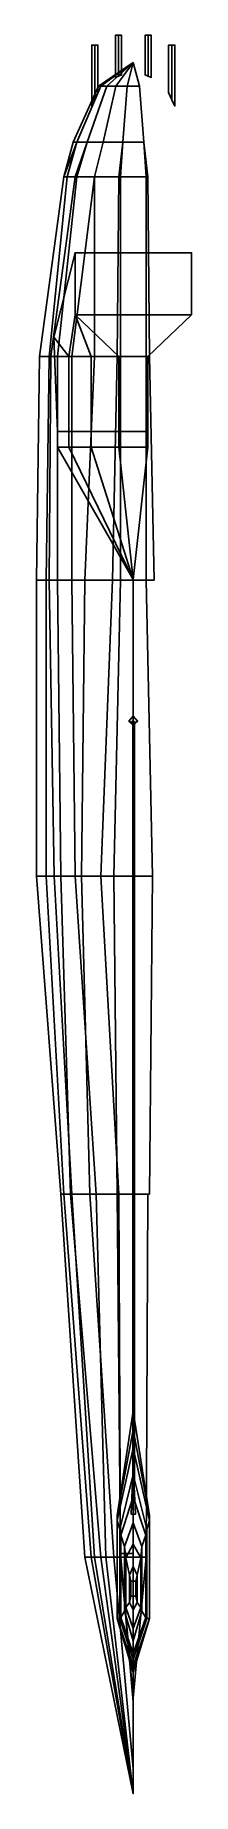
# Model space of a CAD drawing. Extents: x -0.8 to 0.5, y -7 to 7.2.
import ezdxf

# ---------------------------------------------------------------- set-up
doc = ezdxf.new("R2010")
doc.units = 0
doc.layers.get('0').update_dxf_attribs({"linetype": 'CONTINUOUS'})

msp = doc.modelspace()

# ---------------------------------------------------------------- linework, layer by layer
for points in [[(-0.31, 7.1, 0.005), (-0.335, 7.1, -0.02), (-0.335, 6.61, -0.02), (-0.31, 6.67, 0.005)], [(-0.335, 7.1, -0.02), (-0.31, 7.1, -0.045), (-0.31, 6.67, -0.045), (-0.335, 6.61, -0.02)], [(-0.285, 7.1, -0.02), (-0.31, 7.1, -0.045), (-0.335, 7.1, -0.02), (-0.31, 7.1, 0.005)], [(-0.285, 7.1, -0.02), (-0.31, 7.1, 0.005), (-0.31, 6.67, 0.005), (-0.285, 6.72, -0.02)], [(-0.31, 7.1, -0.045), (-0.285, 7.1, -0.02), (-0.285, 6.72, -0.02), (-0.31, 6.67, -0.045)], [(-0.12, 7.18, 0.005), (-0.145, 7.18, -0.02), (-0.145, 6.84, -0.02), (-0.12, 6.85, 0.005)], [(-0.145, 7.18, -0.02), (-0.12, 7.18, -0.045), (-0.12, 6.85, -0.045), (-0.145, 6.84, -0.02)], [(-0.095, 7.18, -0.02), (-0.12, 7.18, -0.045), (-0.145, 7.18, -0.02), (-0.12, 7.18, 0.005)], [(-0.095, 7.18, -0.02), (-0.12, 7.18, 0.005), (-0.12, 6.85, 0.005), (-0.095, 6.86, -0.02)], [(-0.12, 7.18, -0.045), (-0.095, 7.18, -0.02), (-0.095, 6.86, -0.02), (-0.12, 6.85, -0.045)], [(0.12, 7.18, 0.005), (0.095, 7.18, -0.02), (0.095, 6.86, -0.02), (0.12, 6.85, 0.005)], [(0.095, 7.18, -0.02), (0.12, 7.18, -0.045), (0.12, 6.85, -0.045), (0.095, 6.86, -0.02)], [(0.145, 7.18, -0.02), (0.12, 7.18, -0.045), (0.095, 7.18, -0.02), (0.12, 7.18, 0.005)], [(0.145, 7.18, -0.02), (0.12, 7.18, 0.005), (0.12, 6.85, 0.005), (0.145, 6.84, -0.02)], [(0.12, 7.18, -0.045), (0.145, 7.18, -0.02), (0.145, 6.84, -0.02), (0.12, 6.85, -0.045)], [(0.31, 7.1, 0.005), (0.285, 7.1, -0.02), (0.285, 6.72, -0.02), (0.31, 6.66, 0.005)], [(0.285, 7.1, -0.02), (0.31, 7.1, -0.045), (0.31, 6.66, -0.045), (0.285, 6.72, -0.02)], [(0.335, 7.1, -0.02), (0.31, 7.1, -0.045), (0.285, 7.1, -0.02), (0.31, 7.1, 0.005)], [(0.335, 7.1, -0.02), (0.31, 7.1, 0.005), (0.31, 6.66, 0.005), (0.335, 6.61, -0.02)], [(0.31, 7.1, -0.045), (0.335, 7.1, -0.02), (0.335, 6.61, -0.02), (0.31, 6.66, -0.045)], [(0, 6.96, 0.02), (-0.28, 6.77, 0.02), (-0.263, 6.77, 0.116), (0, 6.96, 0.02)], [(0, 6.96, 0.02), (-0.263, 6.77, -0.04), (-0.28, 6.77, 0.02), (0, 6.96, 0.02)], [(0, 6.96, 0.02), (-0.263, 6.77, 0.116), (-0.214, 6.77, 0.2), (0, 6.96, 0.02)], [(0, 6.96, 0.02), (-0.214, 6.77, -0.12), (-0.263, 6.77, -0.04), (0, 6.96, 0.02)], [(0, 6.96, 0.02), (-0.214, 6.77, 0.2), (-0.14, 6.77, 0.262), (0, 6.96, 0.02)], [(0, 6.96, 0.02), (-0.14, 6.77, -0.17), (-0.214, 6.77, -0.12), (0, 6.96, 0.02)], [(0, 6.96, 0.02), (-0.14, 6.77, 0.262), (-0.049, 6.77, 0.296), (0, 6.96, 0.02)], [(0, 6.96, 0.02), (-0.049, 6.77, -0.22), (-0.14, 6.77, -0.17), (0, 6.96, 0.02)], [(0, 6.96, 0.02), (-0.049, 6.77, 0.296), (0.049, 6.77, 0.296), (0, 6.96, 0.02)], [(0, 6.96, 0.02), (0.049, 6.77, -0.22), (-0.049, 6.77, -0.22), (0, 6.96, 0.02)], [(-0.28, 6.77, 0.02), (-0.485, 6.32, 0.02), (-0.456, 6.32, 0.186), (-0.263, 6.77, 0.116)], [(-0.263, 6.77, -0.04), (-0.456, 6.32, -0.146), (-0.485, 6.32, 0.02), (-0.28, 6.77, 0.02)], [(-0.263, 6.77, 0.116), (-0.456, 6.32, 0.186), (-0.372, 6.32, 0.4), (-0.214, 6.77, 0.2)], [(-0.214, 6.77, -0.12), (-0.372, 6.32, -0.27), (-0.456, 6.32, -0.146), (-0.263, 6.77, -0.04)], [(-0.214, 6.77, 0.2), (-0.372, 6.32, 0.4), (-0.242, 6.32, 0.5), (-0.14, 6.77, 0.262)], [(-0.14, 6.77, -0.17), (-0.242, 6.32, -0.38), (-0.372, 6.32, -0.27), (-0.214, 6.77, -0.12)], [(-0.14, 6.77, 0.262), (-0.242, 6.32, 0.5), (-0.084, 6.32, 0.57), (-0.049, 6.77, 0.296)], [(-0.049, 6.77, -0.22), (-0.084, 6.32, -0.44), (-0.242, 6.32, -0.38), (-0.14, 6.77, -0.17)], [(-0.049, 6.77, 0.296), (-0.084, 6.32, 0.57), (0.084, 6.32, 0.57), (0.049, 6.77, 0.296)], [(0.049, 6.77, -0.22), (0.084, 6.32, -0.44), (-0.084, 6.32, -0.44), (-0.049, 6.77, -0.22)], [(-0.485, 6.32, 0.02), (-0.56, 6.04, 0.042), (-0.534, 6.04, 0.212), (-0.456, 6.32, 0.186)], [(-0.372, 6.32, -0.27), (-0.469, 6.04, -0.348), (-0.56, 6.04, -0.127), (-0.456, 6.32, -0.146)], [(-0.456, 6.32, -0.146), (-0.56, 6.04, -0.127), (-0.56, 6.04, 0.042), (-0.485, 6.32, 0.02)], [(-0.456, 6.32, 0.186), (-0.534, 6.04, 0.212), (-0.456, 6.04, 0.407), (-0.372, 6.32, 0.4)], [(-0.242, 6.32, -0.38), (-0.313, 6.04, -0.479), (-0.469, 6.04, -0.348), (-0.372, 6.32, -0.27)], [(-0.372, 6.32, 0.4), (-0.456, 6.04, 0.407), (-0.313, 6.04, 0.577), (-0.242, 6.32, 0.5)], [(-0.242, 6.32, 0.5), (-0.313, 6.04, 0.577), (-0.104, 6.04, 0.681), (-0.084, 6.32, 0.57)], [(-0.084, 6.32, -0.44), (-0.117, 6.04, -0.57), (-0.313, 6.04, -0.479), (-0.242, 6.32, -0.38)], [(0.084, 6.32, -0.44), (0.117, 6.04, -0.57), (-0.117, 6.04, -0.57), (-0.084, 6.32, -0.44)], [(-0.084, 6.32, 0.57), (-0.104, 6.04, 0.681), (0.104, 6.04, 0.681), (0.084, 6.32, 0.57)], [(-0.756, 4.594, -0.239), (-0.756, 4.594, 0.165), (-0.56, 6.04, 0.042), (-0.56, 6.04, -0.127)], [(-0.665, 4.594, -0.526), (-0.756, 4.594, -0.239), (-0.56, 6.04, -0.127), (-0.469, 6.04, -0.348)], [(-0.756, 4.594, 0.165), (-0.678, 4.594, 0.53), (-0.534, 6.04, 0.212), (-0.56, 6.04, 0.042)], [(-0.678, 4.594, 0.53), (-0.612, 4.594, 0.712), (-0.456, 6.04, 0.407), (-0.534, 6.04, 0.212)], [(-0.495, 4.594, -0.734), (-0.665, 4.594, -0.526), (-0.469, 6.04, -0.348), (-0.313, 6.04, -0.479)], [(-0.612, 4.594, 0.712), (-0.313, 4.594, 0.803), (-0.313, 6.04, 0.577), (-0.456, 6.04, 0.407)], [(-0.13, 4.594, -0.852), (-0.495, 4.594, -0.734), (-0.313, 6.04, -0.479), (-0.117, 6.04, -0.57)], [(-0.104, 6.04, 0.681), (-0.313, 6.04, 0.577), (-0.313, 4.594, 0.803), (-0.104, 4.594, 0.829)], [(0.13, 4.594, -0.852), (-0.13, 4.594, -0.852), (-0.117, 6.04, -0.57), (0.117, 6.04, -0.57)], [(0.104, 6.04, 0.681), (-0.104, 6.04, 0.681), (-0.104, 4.594, 0.829), (0.104, 4.594, 0.829)], [(-0.521, 4.594, 1.116), (-0.47, 4.93, 1.18), (-0.47, 5.43, 0.54), (-0.64, 4.75, 0.55)], [(-0.47, 4.93, 1.18), (0.47, 4.93, 1.18), (0.47, 5.43, 0.54), (-0.47, 5.43, 0.54)], [(-0.339, 4.594, 1.233), (-0.47, 4.93, 1.18), (-0.47, 4.93, 1.18), (-0.521, 4.594, 1.116)], [(-0.117, 4.594, 1.298), (0.117, 4.594, 1.298), (0.47, 4.93, 1.18), (-0.47, 4.93, 1.18)], [(-0.117, 4.594, 1.298), (-0.47, 4.93, 1.18), (-0.47, 4.93, 1.18), (-0.339, 4.594, 1.233)], [(-0.612, 3.99, 0.712), (-0.521, 3.99, 1.116), (-0.521, 4.594, 1.116), (-0.64, 4.75, 0.55)], [(-0.782, 2.795, 0.245), (-0.704, 2.795, 0.557), (-0.678, 4.594, 0.53), (-0.756, 4.594, 0.165)], [(-0.782, 2.795, -0.172), (-0.782, 2.795, 0.245), (-0.756, 4.594, 0.165), (-0.756, 4.594, -0.239)], [(-0.678, 2.795, -0.511), (-0.782, 2.795, -0.172), (-0.756, 4.594, -0.239), (-0.665, 4.594, -0.526)], [(-0.704, 2.795, 0.557), (-0.612, 2.795, 0.74), (-0.612, 4.594, 0.712), (-0.678, 4.594, 0.53)], [(-0.495, 2.795, -0.707), (-0.678, 2.795, -0.511), (-0.665, 4.594, -0.526), (-0.495, 4.594, -0.734)], [(-0.612, 2.795, 0.74), (-0.391, 2.795, 0.974), (-0.313, 4.594, 0.803), (-0.612, 4.594, 0.712)], [(-0.521, 3.99, 1.116), (-0.339, 3.99, 1.233), (-0.339, 4.594, 1.233), (-0.521, 4.594, 1.116)], [(-0.169, 2.795, -0.824), (-0.495, 2.795, -0.707), (-0.495, 4.594, -0.734), (-0.13, 4.594, -0.852)], [(-0.104, 4.594, 0.829), (-0.313, 4.594, 0.803), (-0.391, 2.795, 0.974), (-0.104, 2.795, 1.065)], [(-0.339, 3.99, 1.233), (-0.117, 3.99, 1.298), (-0.117, 4.594, 1.298), (-0.339, 4.594, 1.233)], [(0.169, 2.795, -0.824), (-0.169, 2.795, -0.824), (-0.13, 4.594, -0.852), (0.13, 4.594, -0.852)], [(-0.117, 3.99, 1.298), (0.117, 3.99, 1.298), (0.117, 4.594, 1.298), (-0.117, 4.594, 1.298)], [(0.104, 4.594, 0.829), (-0.104, 4.594, 0.829), (-0.104, 2.795, 1.065), (0.104, 2.795, 1.065)], [(-0.612, 3.864, 0.712), (-0.521, 3.864, 1.116), (-0.521, 3.99, 1.116), (-0.612, 3.99, 0.712)], [(-0.521, 3.864, 1.116), (-0.339, 3.864, 1.233), (-0.339, 3.99, 1.233), (-0.521, 3.99, 1.116)], [(-0.339, 3.864, 1.233), (-0.117, 3.864, 1.29), (-0.117, 3.99, 1.298), (-0.339, 3.99, 1.233)], [(-0.117, 3.864, 1.29), (0.117, 3.864, 1.29), (0.117, 3.99, 1.298), (-0.117, 3.99, 1.298)], [(0, 2.8, 0.94), (0, 2.8, 1.04), (-0.521, 3.864, 1.116), (-0.612, 3.864, 0.712)], [(0, 2.8, 1.04), (0, 2.8, 1.06), (-0.339, 3.864, 1.233), (-0.521, 3.864, 1.116)], [(0, 2.8, 1.06), (0, 2.8, 1.07), (-0.117, 3.864, 1.29), (-0.339, 3.864, 1.233)], [(0, 2.8, 1.07), (0, 2.8, 1.07), (0.117, 3.864, 1.29), (-0.117, 3.864, 1.29)], [(-0.782, 0.414, 0.122), (-0.704, 0.414, 0.474), (-0.704, 2.795, 0.557), (-0.782, 2.795, 0.245)], [(-0.782, 0.414, -0.203), (-0.782, 0.414, 0.122), (-0.782, 2.795, 0.245), (-0.782, 2.795, -0.172)], [(-0.638, 0.414, -0.516), (-0.782, 0.414, -0.203), (-0.782, 2.795, -0.172), (-0.678, 2.795, -0.511)], [(-0.704, 0.414, 0.474), (-0.586, 0.414, 0.722), (-0.612, 2.795, 0.74), (-0.704, 2.795, 0.557)], [(-0.469, 0.414, -0.659), (-0.638, 0.414, -0.516), (-0.678, 2.795, -0.511), (-0.495, 2.795, -0.707)], [(-0.586, 0.414, 0.722), (-0.417, 0.414, 0.891), (-0.391, 2.795, 0.974), (-0.612, 2.795, 0.74)], [(-0.261, 0.414, -0.751), (-0.469, 0.414, -0.659), (-0.495, 2.795, -0.707), (-0.169, 2.795, -0.824)], [(-0.104, 2.795, 1.065), (-0.391, 2.795, 0.974), (-0.417, 0.414, 0.891), (-0.156, 0.414, 0.995)], [(0, 0.414, -0.79), (-0.261, 0.414, -0.751), (-0.169, 2.795, -0.824), (0, 2.795, -0.824)], [(0.104, 2.795, 1.065), (-0.104, 2.795, 1.065), (-0.156, 0.414, 0.995), (0.156, 0.414, 0.995)], [(0, 1.7, 1.02), (-0.035, 1.66, 1.02), (-0.015, 1.65, 1.91), (0, 1.665, 1.91)], [(0.035, 1.66, 1.02), (0, 1.7, 1.02), (0, 1.665, 1.91), (0.015, 1.65, 1.91)], [(-0.035, 1.66, 1.02), (0, 1.63, 1.02), (0, 1.635, 1.91), (-0.015, 1.65, 1.91)], [(0, 1.665, 1.91), (-0.015, 1.65, 1.91), (0, 1.635, 1.91), (0.015, 1.65, 1.91)], [(0.01, 1.64, 1.73), (-0.005, 1.64, 1.739), (-0.005, -4.456, 1.952), (0.01, -4.456, 1.943)], [(-0.005, 1.64, 1.739), (-0.005, 1.64, 1.721), (-0.005, -4.457, 1.934), (-0.005, -4.456, 1.952)], [(-0.005, 1.64, 1.721), (0.01, 1.64, 1.73), (0.01, -4.456, 1.943), (-0.005, -4.457, 1.934)], [(0, 1.63, 1.02), (0.035, 1.66, 1.02), (0.015, 1.65, 1.91), (0, 1.635, 1.91)], [(-0.586, -2.145, 0.36), (-0.56, -2.145, 0.49), (-0.704, 0.414, 0.474), (-0.782, 0.414, 0.122)], [(-0.586, -2.145, 0.125), (-0.586, -2.145, 0.36), (-0.782, 0.414, 0.122), (-0.782, 0.414, -0.203)], [(-0.495, -2.145, -0.083), (-0.586, -2.145, 0.125), (-0.782, 0.414, -0.203), (-0.638, 0.414, -0.516)], [(-0.56, -2.145, 0.49), (-0.508, -2.145, 0.595), (-0.586, 0.414, 0.722), (-0.704, 0.414, 0.474)], [(-0.3, -2.145, -0.265), (-0.495, -2.145, -0.083), (-0.638, 0.414, -0.516), (-0.469, 0.414, -0.659)], [(-0.508, -2.145, 0.595), (-0.352, -2.145, 0.777), (-0.417, 0.414, 0.891), (-0.586, 0.414, 0.722)], [(-0.117, -2.145, -0.357), (-0.3, -2.145, -0.265), (-0.469, 0.414, -0.659), (-0.261, 0.414, -0.751)], [(-0.156, 0.414, 0.995), (-0.417, 0.414, 0.891), (-0.352, -2.145, 0.777), (-0.13, -2.145, 0.894)], [(0, -2.145, -0.357), (-0.117, -2.145, -0.357), (-0.261, 0.414, -0.751), (0, 0.414, -0.79)], [(0.156, 0.414, 0.995), (-0.156, 0.414, 0.995), (-0.13, -2.145, 0.894), (0.13, -2.145, 0.894)], [(-0.391, -5.066, 0.262), (-0.391, -5.066, 0.484), (-0.586, -2.145, 0.36), (-0.586, -2.145, 0.125)], [(-0.313, -5.066, 0.132), (-0.391, -5.066, 0.262), (-0.586, -2.145, 0.125), (-0.495, -2.145, -0.083)], [(-0.391, -5.066, 0.484), (-0.339, -5.066, 0.588), (-0.56, -2.145, 0.49), (-0.586, -2.145, 0.36)], [(-0.339, -5.066, 0.588), (-0.261, -5.066, 0.679), (-0.508, -2.145, 0.595), (-0.56, -2.145, 0.49)], [(-0.261, -5.066, 0.679), (-0.156, -5.066, 0.757), (-0.352, -2.145, 0.777), (-0.508, -2.145, 0.595)], [(-0.222, -5.066, 0.015), (-0.313, -5.066, 0.132), (-0.495, -2.145, -0.083), (-0.3, -2.145, -0.265)], [(-0.13, -2.145, 0.894), (-0.352, -2.145, 0.777), (-0.156, -5.066, 0.757), (-0.104, -5.066, 0.783)], [(-0.104, -5.066, -0.038), (-0.222, -5.066, 0.015), (-0.3, -2.145, -0.265), (-0.117, -2.145, -0.357)], [(0, -2.145, 0.894), (-0.13, -2.145, 0.894), (-0.104, -5.066, 0.783), (0, -5.066, 0.809)], [(0.104, -5.066, -0.038), (-0.104, -5.066, -0.038), (-0.117, -2.145, -0.357), (0.117, -2.145, -0.357)], [(0, -4.04, 0.85), (0, -3.89, 0.71), (-0.13, -4.73, 0.71), (-0.13, -4.73, 0.85)], [(0.13, -4.73, 0.85), (0.13, -4.73, 0.71), (0, -3.89, 0.71), (0, -4.04, 0.85)], [(0, -4.19, 1.35), (0, -4.04, 0.85), (-0.13, -4.73, 0.85), (-0.13, -4.77, 1.35)], [(0.13, -4.77, 1.35), (0.13, -4.73, 0.85), (0, -4.04, 0.85), (0, -4.19, 1.35)], [(0, -4.4, 1.96), (0, -4.19, 1.35), (-0.13, -4.77, 1.35), (-0.11, -4.84, 1.96)], [(0.11, -4.84, 1.96), (0.13, -4.77, 1.35), (0, -4.19, 1.35), (0, -4.4, 1.96)], [(0.017, -4.72, 2.46), (-0.017, -4.72, 2.46), (0, -4.33, 2.47)], [(-0.017, -4.72, 2.46), (0, -4.72, 2.49), (0, -4.33, 2.47)], [(0, -4.72, 2.49), (0.017, -4.72, 2.46), (0, -4.33, 2.47)], [(0, -4.58, 2.33), (0, -4.4, 1.96), (-0.11, -4.84, 1.96), (-0.1, -4.89, 2.33)], [(0.1, -4.89, 2.33), (0.11, -4.84, 1.96), (0, -4.4, 1.96), (0, -4.58, 2.33)], [(0, -4.79, 2.7), (0, -4.58, 2.33), (-0.1, -4.89, 2.33), (-0.07, -4.98, 2.7)], [(0.07, -4.98, 2.7), (0.1, -4.89, 2.33), (0, -4.58, 2.33), (0, -4.79, 2.7)], [(-0.13, -4.73, 0.85), (-0.13, -5.56, 0.85), (-0.13, -5.56, 1.35), (-0.13, -4.77, 1.35)], [(-0.13, -4.73, 0.71), (-0.13, -5.56, 0.64), (-0.13, -5.56, 0.85), (-0.13, -4.73, 0.85)], [(-0.13, -4.77, 1.35), (-0.13, -5.56, 1.35), (-0.11, -5.56, 1.96), (-0.11, -4.84, 1.96)], [(0, -4.96, 2.93), (0, -4.79, 2.7), (-0.07, -4.98, 2.7), (-0.06, -5.07, 2.93)], [(0.06, -5.07, 2.93), (0.07, -4.98, 2.7), (0, -4.79, 2.7), (0, -4.96, 2.93)], [(0.11, -5.56, 1.96), (0.13, -5.56, 1.35), (0.13, -4.77, 1.35), (0.11, -4.84, 1.96)], [(0.13, -5.56, 0.85), (0.13, -5.56, 0.64), (0.13, -4.73, 0.71), (0.13, -4.73, 0.85)], [(0.13, -5.56, 1.35), (0.13, -5.56, 0.85), (0.13, -4.73, 0.85), (0.13, -4.77, 1.35)], [(-0.11, -4.84, 1.96), (-0.11, -5.56, 1.96), (-0.1, -5.55, 2.33), (-0.1, -4.89, 2.33)], [(-0.1, -4.89, 2.33), (-0.1, -5.55, 2.33), (-0.07, -5.5, 2.7), (-0.07, -4.98, 2.7)], [(0.07, -5.5, 2.7), (0.1, -5.55, 2.33), (0.1, -4.89, 2.33), (0.07, -4.98, 2.7)], [(0.1, -5.55, 2.33), (0.11, -5.56, 1.96), (0.11, -4.84, 1.96), (0.1, -4.89, 2.33)], [(0, -6.97, 0.45), (0, -6.97, 0.47), (-0.339, -5.066, 0.588), (-0.391, -5.066, 0.484)], [(0, -6.97, 0.44), (0, -6.97, 0.45), (-0.391, -5.066, 0.484), (-0.391, -5.066, 0.262)], [(0, -6.97, 0.42), (0, -6.97, 0.44), (-0.391, -5.066, 0.262), (-0.313, -5.066, 0.132)], [(0, -6.97, 0.47), (0, -6.97, 0.5), (-0.261, -5.066, 0.679), (-0.339, -5.066, 0.588)], [(0, -6.97, 0.38), (0, -6.97, 0.42), (-0.313, -5.066, 0.132), (-0.222, -5.066, 0.015)], [(0, -6.97, 0.5), (0, -6.77, 0.57), (-0.156, -5.066, 0.757), (-0.261, -5.066, 0.679)], [(0, -6.2, 0.15), (0, -6.97, 0.38), (-0.222, -5.066, 0.015), (-0.104, -5.066, -0.038)], [(-0.104, -5.066, 0.783), (-0.156, -5.066, 0.757), (0, -6.77, 0.57), (0, -6.23, 0.68)], [(0, -5.036, 0.809), (-0.104, -5.036, 0.783), (0, -6.2, 0.68), (0, -5.92, 0.74)], [(0, -6.2, 0.15), (0, -6.2, 0.15), (-0.104, -5.066, -0.038), (0.104, -5.066, -0.038)], [(-0.07, -4.98, 2.7), (-0.07, -5.5, 2.7), (-0.06, -5.47, 2.93), (-0.06, -5.07, 2.93)], [(0, -5.14, 3.1), (0, -4.96, 2.93), (-0.06, -5.07, 2.93), (-0.03, -5.21, 3.1)], [(-0.06, -5.07, 2.93), (-0.06, -5.47, 2.93), (-0.03, -5.43, 3.1), (-0.03, -5.21, 3.1)], [(0.03, -5.21, 3.1), (0.06, -5.07, 2.93), (0, -4.96, 2.93), (0, -5.14, 3.1)], [(0.03, -5.43, 3.1), (0.06, -5.47, 2.93), (0.06, -5.07, 2.93), (0.03, -5.21, 3.1)], [(0.06, -5.47, 2.93), (0.07, -5.5, 2.7), (0.07, -4.98, 2.7), (0.06, -5.07, 2.93)], [(0, -5.26, 3.16), (0, -5.14, 3.1), (-0.03, -5.21, 3.1), (-0.02, -5.26, 3.13)], [(-0.03, -5.21, 3.1), (-0.03, -5.43, 3.1), (-0.02, -5.38, 3.13), (-0.02, -5.26, 3.13)], [(0.02, -5.26, 3.13), (0.03, -5.21, 3.1), (0, -5.14, 3.1), (0, -5.26, 3.16)], [(0.02, -5.38, 3.13), (0.03, -5.43, 3.1), (0.03, -5.21, 3.1), (0.02, -5.26, 3.13)], [(-0.02, -5.26, 3.13), (-0.02, -5.38, 3.13), (0, -5.38, 3.16), (0, -5.26, 3.16)], [(0, -5.26, 3.16), (0, -5.38, 3.16), (0.02, -5.38, 3.13), (0.02, -5.26, 3.13)], [(-0.07, -5.5, 2.7), (-0.1, -5.55, 2.33), (0, -5.84, 2.33), (0, -5.74, 2.7)], [(-0.06, -5.47, 2.93), (-0.07, -5.5, 2.7), (0, -5.74, 2.7), (0, -5.64, 2.93)], [(-0.03, -5.43, 3.1), (-0.06, -5.47, 2.93), (0, -5.64, 2.93), (0, -5.49, 3.1)], [(-0.02, -5.38, 3.13), (-0.03, -5.43, 3.1), (0, -5.49, 3.1), (0, -5.38, 3.16)], [(0, -5.38, 3.16), (0, -5.49, 3.1), (0.03, -5.43, 3.1), (0.02, -5.38, 3.13)], [(0, -5.49, 3.1), (0, -5.64, 2.93), (0.06, -5.47, 2.93), (0.03, -5.43, 3.1)], [(0, -5.64, 2.93), (0, -5.74, 2.7), (0.07, -5.5, 2.7), (0.06, -5.47, 2.93)], [(0, -5.74, 2.7), (0, -5.84, 2.33), (0.1, -5.55, 2.33), (0.07, -5.5, 2.7)], [(-0.13, -5.56, 1.35), (-0.13, -5.56, 0.85), (0, -5.98, 0.85), (0, -5.94, 1.35)], [(-0.13, -5.56, 0.85), (-0.13, -5.56, 0.64), (0, -5.99, 0.71), (0, -5.98, 0.85)], [(-0.11, -5.56, 1.96), (-0.13, -5.56, 1.35), (0, -5.94, 1.35), (0, -5.89, 1.96)], [(-0.1, -5.55, 2.33), (-0.11, -5.56, 1.96), (0, -5.89, 1.96), (0, -5.84, 2.33)], [(0, -5.84, 2.33), (0, -5.89, 1.96), (0.11, -5.56, 1.96), (0.1, -5.55, 2.33)], [(0, -5.98, 0.85), (0, -5.99, 0.71), (0.13, -5.56, 0.64), (0.13, -5.56, 0.85)], [(0, -5.94, 1.35), (0, -5.98, 0.85), (0.13, -5.56, 0.85), (0.13, -5.56, 1.35)], [(0, -5.89, 1.96), (0, -5.94, 1.35), (0.13, -5.56, 1.35), (0.11, -5.56, 1.96)]]:
    msp.add_3dface(points)

doc.saveas('drawing.dxf')
